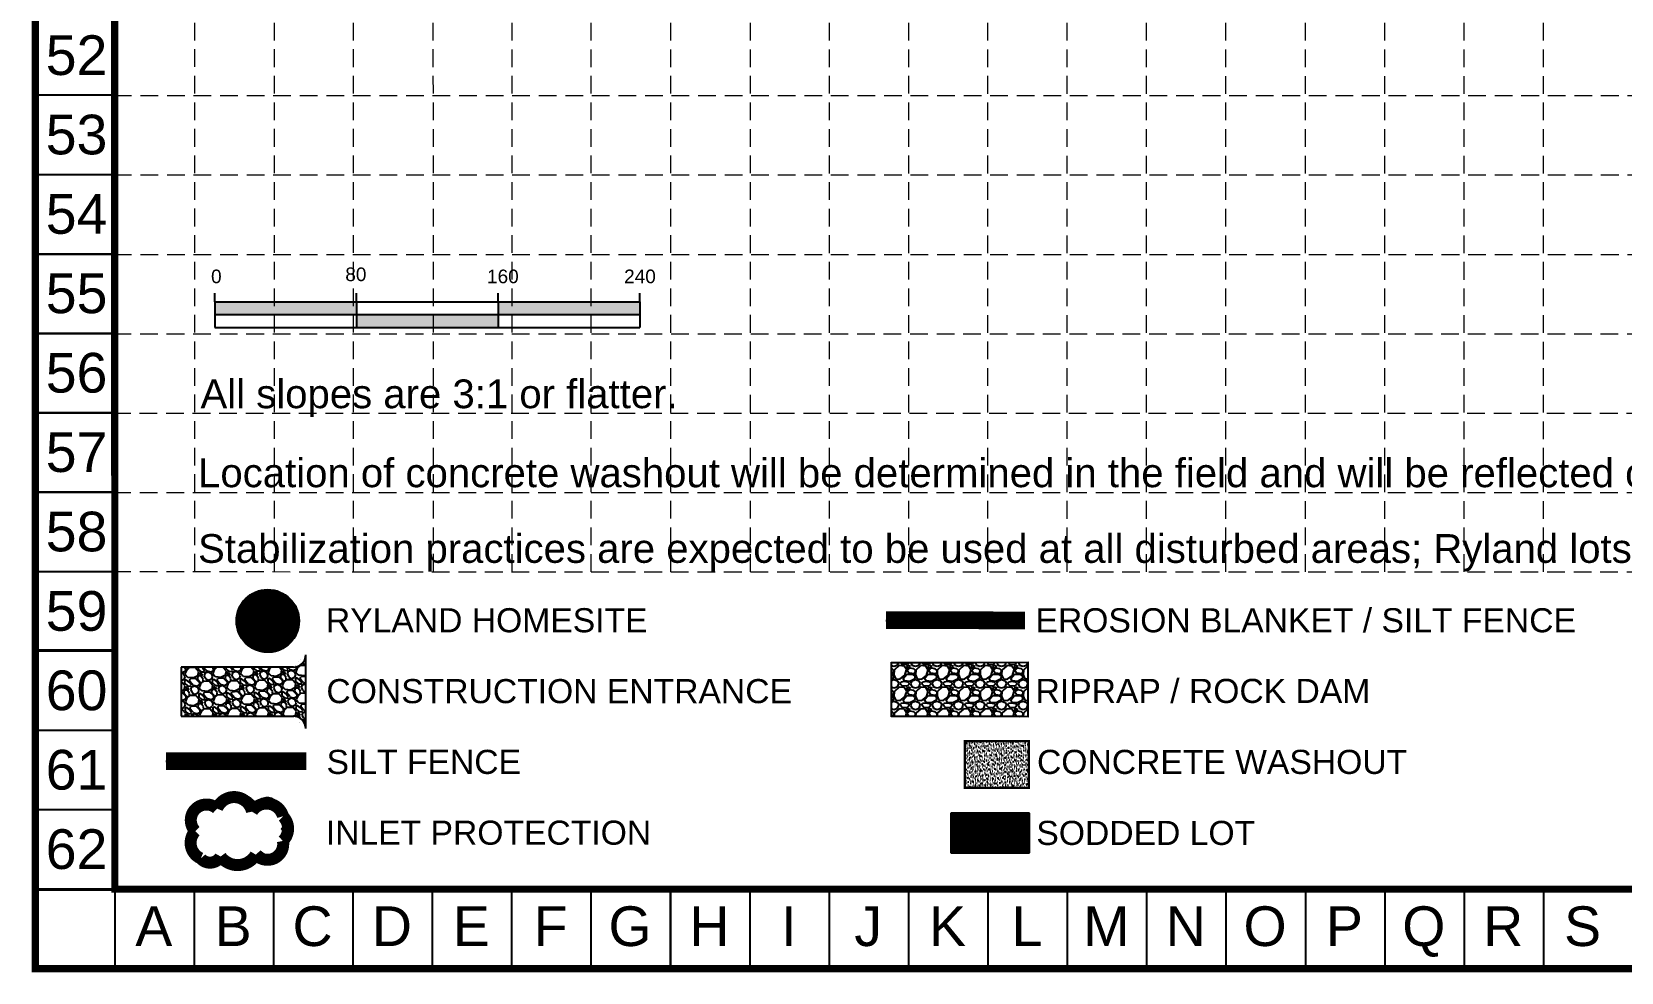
# Model space of a CAD drawing. Extents: x 2138193 to 2139991, y 332071 to 334944.
# Drawn here: x 2138193 to 2139091, y 332071 to 332602 of the extents above; entities that cross this region are included whole.
import ezdxf
from ezdxf.enums import TextEntityAlignment as Align

# ---------------------------------------------------------------- set-up
doc = ezdxf.new("R2010")
doc.units = 0
doc.header["$LTSCALE"] = 100
doc.header["$MEASUREMENT"] = 0
for name, pattern in [('ACAD_ISO02W100', [15, 12, -3]), ('DASHED', [0.75, 0.5, -0.25]), ('DASHED2', [0.375, 0.25, -0.125]), ('HIDDEN', [0.375, 0.25, -0.125])]:
    doc.linetypes.add(name, pattern=pattern)
for name, color, linetype in [('BASE', 7, 'Continuous'), ('C-ROAD-BACK-F', 7, 'DASHED2'), ('C-ROAD-BACK-N', 1, 'Continuous'), ('C-STRM-PVC-INLET-N', 7, 'Continuous'), ('CONTOURS', 35, 'Continuous'), ('EROSION CONTROL BLANKET', 84, 'Continuous'), ('GRID', 254, 'DASHED'), ('LEGEND', 7, 'Continuous')]:
    doc.layers.add(name, color=color, linetype=linetype)
doc.styles.add("L200'", font='ARIAL.TTF', dxfattribs={"height": 0.001969})
doc.styles.add('ryland', font='ARIAL.TTF', dxfattribs={"height": 25})
doc.styles.get("Standard").update_dxf_attribs({"font": 'ARIAL.TTF'})
pattern_1 = [(45, (-102633169.5047, -16012918.0205), (-4.24264068712, 4.24264068712), [])]

# ---------------------------------------------------------------- blocks, each defined once
blk = doc.blocks.new('A$C24752AEE')
at = {"layer": 'C-ROAD-BACK-F', "linetype": 'Continuous'}
h = blk.add_hatch(dxfattribs=at)
h.set_pattern_fill('ANSI31', color=81, scale=48, style=0)
h.set_pattern_definition(pattern_1)
edge = h.paths.add_edge_path()
edge.add_arc((24.3, 24.3), 24.3, 0, 360)
at = {"layer": 'C-ROAD-BACK-F', "ltscale": 10}
h = blk.add_hatch(dxfattribs=at)
h.set_pattern_fill('ANSI31', color=1, scale=48, style=0)
h.set_pattern_definition(pattern_1)
edge = h.paths.add_edge_path()
edge.add_arc((24.3, 24.3), 24.3, 0, 360)
h = blk.add_hatch(dxfattribs=at)
h.set_pattern_fill('ANSI31', color=81, scale=4.8, style=0)
h.set_pattern_definition([(45, (-102633169.50465, -16012918.0205), (-0.424264068712, 0.424264068712), [])])
edge = h.paths.add_edge_path()
edge.add_arc((24.3, 24.3), 24.3, 0, 360)
h = blk.add_hatch(dxfattribs=at)
h.set_pattern_fill('ANSI31', color=81, scale=0.48, style=0)
h.set_pattern_definition([(45, (-102633169.50465, -16012918.02052), (-0.042426406871193, 0.042426406871193), [])])
edge = h.paths.add_edge_path()
edge.add_arc((24.3, 24.3), 24.3, 0, 360)
at = {"color": 5}
blk.add_circle((24.3, 24.3), 24.3, dxfattribs=at)
at = {"layer": 'BASE', "color": 5, "style": 'ryland', "width": 1}
blk.add_text('R', height=30.7, dxfattribs=at).set_placement((24.3, 9.7), align=Align.CENTER)
blk = doc.blocks.new('washout')
at = {"layer": 'BASE'}
h = blk.add_hatch(dxfattribs=at)
h.set_pattern_fill('AR-SAND', color=30, scale=1.29438, style=0)
h.set_pattern_definition([(37.5, (1095.3101, -97.0785), (-0.0815373, 2.494042), [0, -1.9674576, 0, -2.200446, 0, -2.1033675]), (7.5, (1095.31, -97.0785), (2.290764, 3.652929), [0, -1.0613916, 0, -1.7733006, 0, -0.6795495]), (327.5, (1093.718, -97.0785), (4.030883, 0.007325), [0, -0.64719, 0, -2.329884, 0, -3.041793]), (317.5, (1093.718, -97.0785), (3.89107, 1.136046), [0, -0.323595, 0, -1.5273684, 0, -1.747413])])
h.paths.add_polyline_path([(44.3, 0), (44.3, 32.4), (0, 32.4), (0, 0)])
at = {"layer": 'BASE', "color": 30, "linetype": 'ACAD_ISO02W100', "const_width": 1.62}
blk.add_lwpolyline([(0, 0), (44.3, 0), (44.3, 32.4), (0, 32.4)], close=True, dxfattribs=at)
blk = doc.blocks.new('new block')
at = {"layer": 'LEGEND', "color": 200}
blk.add_line((2138268.54, 332189.84), (2138347.86, 332189.84), dxfattribs=at)
blk = doc.blocks.new('inlet protection')
at = {"layer": 'LEGEND', "color": 170, "ltscale": 100, "const_width": 9.48}
blk.add_lwpolyline([(38, 58.5, 0.520567), (38, 58.5, 0.765195), (16.6, 47.7, 0.417879), (16.5, 28.3, 0.6649), (41, 24.6, 0.744833), (68.6, 22.2, 0.975642), (85.8, 40, 0.520567), (81.5, 61.5, 0.520567), (65.8, 60, 0.540264), (38, 58.5)], format="xyb", close=True, dxfattribs=at)

msp = doc.modelspace()

# ---------------------------------------------------------------- hatches: boundary and pattern name
h = msp.add_hatch(color=7)
h.paths.add_polyline_path([(2138376.21, 332442.07), (2138376.21, 332449.28), (2138296.21, 332449.28), (2138296.21, 332442.07)])
h.paths.add_polyline_path([(2138376.21, 332442.07), (2138376.21, 332434.86), (2138456.21, 332434.86), (2138456.21, 332442.07)])
h.paths.add_polyline_path([(2138456.21, 332449.28), (2138456.21, 332442.07), (2138536.21, 332442.07), (2138536.21, 332449.28)])
at = {"layer": 'LEGEND'}
h = msp.add_hatch(dxfattribs=at)
h.set_pattern_fill('GRAVEL', color=4, scale=1.65996, angle=-43.93426, style=0)
h.set_pattern_definition([(184.078545, (2122809.0155, 325534.4188), (-132.858620235, -10.29806243), [1.4888295, -147.39439]), (141.0354448, (2122807.53045, 325534.31295), (103.310006026, -84.169514711), [2.554878, -252.9328675]), (88.576145, (2122805.54394, 325535.91955), (-4.76747206, -164.444810553), [1.8014775, -178.346498]), (223.339445, (2122800.51635, 325536.92173), (161.533884708, 151.708194554), [2.326578, -230.331212]), (248.899445, (2122798.8242, 325535.32496), (52.292052507, 134.023031003), [2.281394, -225.858338]), (313.3394448, (2122798.0029, 325533.19653), (-151.7081943, 161.533884978), [2.326578, -230.331212]), (353.7599448, (2122799.5997, 325531.5044), (-180.383436397, 20.123923853), [3.076781, -304.60106]), (28.321045, (2122802.65823, 325531.17), (224.706347806, 121.577309626), [2.904798, -287.57509]), (77.495345, (2122805.21533, 325532.54805), (36.062326332, 165.027016011), [2.3344576, -231.1115596]), (131.302145, (2122805.7208, 325534.8271), (79.98435793, -92.42978654), [2.665144, -130.591994]), (178.4631448, (2122803.96172, 325536.8293), (-180.092359492, 4.476361219), [3.446609, -341.2145405]), (94.879845, (2122808.3292, 325529.2406), (-9.71590261, 101.563526835), [1.17637, -116.4610945]), (127.5349448, (2122808.2291, 325530.4127), (88.244620351, -115.755675678), [2.238036, -221.566101]), (181.065745, (2122806.8656, 325532.1874), (-7.678232, -7.969322), [1.565022, -14.085229]), (159.264345, (2122807.2291, 325533.6812), (55.20306527, -22.45249695), [0.842795, -83.436415]), (247.867145, (2122806.441, 325533.9796), (15.06537245, 31.58618994), [1.191885, -58.402519]), (347.029545, (2122805.9919, 325532.8756), (39.26442144, -7.09601512), [1.935835, -62.5918275]), (117.630845, (2122807.8783, 325532.441), (8.2604251, -23.3257697), [1.3998, -33.595241]), (332.455245, (2122801.81873, 325538.433), (102.72784629, -52.874413713), [1.9609665, -194.136185]), (26.411945, (2122803.5574, 325537.52616), (-116.337783786, -56.94964979), [1.6451425, -162.868762]), (249.264345, (2122809.414, 325534.035), (22.45249692, 55.20306536), [1.685579, -82.593631]), (299.676245, (2122808.8172, 325532.4585), (-56.658579854, 100.690214928), [1.9609665, -194.136185]), (295.509745, (2122797.0582, 325533.492), (-24.49018375, 54.32977011), [1.891027, -92.660361]), (250.840845, (2122797.8726, 325531.78534), (44.614017787, 126.05363127), [1.5844654, -156.862306]), (22.867145, (2122801.8154, 325525.9888), (54.32979626, 24.49012603), [1.685579, -82.593631]), (333.419745, (2122803.36855, 325526.64384), (-134.31404702, 67.939767715), [1.855072, -183.651643]), (25.509745, (2122797.9105, 325529.7512), (-54.32977002, -24.49018379), [0.9455134, -93.6058745]), (57.375645, (2122801.3373, 325526.4495), (22.74362402, 39.55549583), [0.564276, -55.863521]), (122.029545, (2122801.6415, 325526.9248), (16.2297482, -31.0039975), [2.281394, -43.3465456]), (142.0747448, (2122800.43154, 325528.8589), (87.371418057, -68.812981399), [2.114236, -209.309086]), (259.755845, (2122805.301, 325532.1583), (7.3871259, 23.6168756), [1.596019, -38.30446]), (309.2229448, (2122805.017, 325530.58774), (120.121906509, -146.468603652), [2.786454, -275.858448]), (17.011145, (2122806.779, 325528.4291), (-85.62488951, -25.07232086), [1.1393525, -112.796234]), (46.065745, (2122807.868, 325528.762), (-0.29109, 15.647549), [0.663984, -10.4024184]), (76.322145, (2122800.5025, 325529.2515), (-21.870389503, -86.498136267), [1.537389, -152.2019894]), (4.078545, (2122800.866, 325530.7453), (132.858620235, 10.29806243), [2.977659, -145.90556]), (316.065745, (2122803.836, 325530.957), (15.647549, 0.29109), [2.877265, -8.189138]), (281.370545, (2122805.9082, 325528.96076), (-25.945475575, 132.567558952), [1.749753, -173.225432]), (210.120345, (2122806.2532, 325527.2454), (-38.68223857, -24.19905039), [1.61129, -78.953338]), (163.7117448, (2122804.85943, 325526.4368), (-228.19939467, 66.19307579), [2.623457, -259.7226476]), (131.4918448, (2122802.34127, 325527.1726), (-95.922968853, 107.786269097), [2.775443, -274.768529])])
edge = h.paths.add_edge_path()
edge.add_line((2138347.54, 332208.34), (2138347.54, 332249.84))
edge.add_ellipse((2138340.62, 332249.84), major_axis=(4.89, 4.89), ratio=1, start_angle=225.03906, end_angle=315, ccw=False)
edge.add_line((2138340.62, 332242.93), (2138277.23, 332242.92))
edge.add_line((2138277.23, 332242.92), (2138277.23, 332215.23))
edge.add_line((2138277.23, 332215.23), (2138340.61, 332215.26))
edge.add_ellipse((2138340.62, 332208.34), major_axis=(4.89, 4.89), ratio=1, start_angle=315, end_angle=405.03906, ccw=False)
at = {"layer": 'LEGEND', "linetype": 'ACAD_ISO02W100'}
h = msp.add_hatch(dxfattribs=at)
h.set_pattern_fill('GRAVEL', color=240, scale=1.824428, style=0)
h.set_pattern_definition([(228.0128, (2137812.8053, 331601.04635), (-97.30279165, -109.4656813), [1.63634, -161.99809]), (184.9697, (2137811.7106, 331599.83006), (145.95423252, 12.16274593), [2.80801, -277.99322]), (132.5104, (2137808.9132, 331599.5868), (121.62840355, -133.7914738), [1.97997, -196.01691]), (267.2737, (2137804.16966, 331596.5461), (12.1628032, 243.25703688), [2.55709, -253.15222]), (292.8337, (2137804.048, 331593.9919), (-60.8143787, 145.95417633), [2.50743, -248.23618]), (357.2737, (2137805.02106, 331591.68095), (-243.25703648, 12.16280323), [2.55709, -253.15222]), (37.6942, (2137807.57525, 331591.55932), (-158.11716072, -121.62839995), [3.38163, -334.78066]), (72.2553, (2137810.2511, 331593.627), (85.14009242, 267.58269079), [3.1926, -316.06777]), (121.4296, (2137811.2241, 331596.6677), (-97.3029133, 158.11701127), [2.56575, -254.00988]), (175.2364, (2137809.8862, 331598.857), (133.7913796, -12.1627487), [2.9292, -143.53093]), (222.3974, (2137806.9671, 331599.1003), (-145.95430914, -133.79127201), [3.7881, -375.02177]), (138.8141, (2137816.2109, 331596.4245), (-85.1399974, 72.9770773), [1.29292, -127.99995]), (171.4692, (2137815.23785, 331597.27586), (158.1170505, -24.32579954), [2.45978, -243.51867]), (225, (2137812.805, 331597.641), (-1e-15, -12.162855), [1.72008, -15.48078]), (203.1986, (2137811.9539, 331599.1003), (60.814255, 24.3257194), [0.9263, -91.70322]), (291.8014, (2137811.1025, 331598.7354), (-12.1628506, 36.4885583), [1.30998, -64.18899]), (30.9638, (2137811.589, 331597.5191), (36.488531, 24.3257335), [2.12764, -68.79337]), (161.5651, (2137813.4134, 331598.6138), (24.325709, -12.162832), [1.53849, -36.92383]), (16.3895, (2137804.048, 331598.7354), (121.6285432, 36.48846632), [2.15526, -213.37102]), (70.3462, (2137806.1157, 331599.34355), (-48.6513488, -133.7913943), [1.80814, -179.00565]), (293.1986, (2137813.4134, 331601.0463), (-24.3257194, 60.814255), [1.85258, -90.77693]), (343.6105, (2137814.1432, 331599.34355), (-121.6285432, 36.48846632), [2.15526, -213.37102]), (339.444, (2137804.048, 331591.1944), (-60.8142807, 24.3256546), [2.07839, -101.84107]), (294.7751, (2137805.9941, 331590.4647), (-60.8141632, 133.79140993), [1.74145, -172.40408]), (66.8014, (2137813.535, 331588.8835), (24.3257194, 60.814255), [1.85258, -90.77693]), (17.354, (2137814.2648, 331590.5863), (-158.11709593, -48.6513398), [2.03887, -201.84768]), (69.444, (2137807.5753, 331588.8835), (-24.3256546, -60.8142808), [1.03919, -102.88026]), (101.3099, (2137812.8053, 331588.8835), (-12.162823, 48.651416), [0.62018, -61.39843]), (165.9638, (2137812.6837, 331589.4916), (36.4885616, -12.162828), [2.50743, -47.64128]), (186.009, (2137810.2511, 331590.0998), (121.6285134, 12.16284336), [2.32371, -230.04724]), (303.6901, (2137811.589, 331596.4245), (-12.162868, 24.325698), [1.75415, -42.09963]), (353.1572, (2137812.562, 331594.9649), (206.76847024, -24.3258006), [3.06253, -303.19025]), (60.9454, (2137815.6027, 331594.6), (-48.6514069, -85.1399663), [1.25224, -123.97198]), (90, (2137816.211, 331595.695), (-12.16285, 12.16285), [0.72977, -11.43308]), (120.2564, (2137810.0078, 331590.4647), (48.6513444, -85.1399915), [1.68971, -167.28202]), (48.0128, (2137809.1564, 331591.9242), (97.30279165, 109.4656813), [3.27268, -160.36175]), (0, (2137811.346, 331594.357), (12.16285, 12.16285), [3.16234, -9.00051]), (325.3048, (2137814.5081, 331594.3568), (-121.6284466, 85.14006637), [1.92312, -190.38845]), (254.0546, (2137816.0893, 331593.2621), (-12.1628503, -48.6514082), [1.77094, -86.77596]), (207.646, (2137815.60274, 331591.5593), (-231.09413025, -121.62861046), [2.88339, -285.45573]), (175.4261, (2137813.04854, 331590.2214), (-158.11707817, 12.16278843), [3.05043, -301.99234])])
h.paths.add_polyline_path([(2138678.23, 332215.3), (2138755.63, 332215.16), (2138755.63, 332245.57), (2138678.23, 332245.45)])
at = {"layer": 'LEGEND'}
h = msp.add_hatch(dxfattribs=at)
h.set_pattern_fill('ANSI31', color=2, scale=0.788628, style=0)
h.set_pattern_definition([(45, (2138658.7208, 332082.5742), (-0.4647035, 0.4647035), [])])
h.paths.add_polyline_path([(2138712.02, 332160.49), (2138712.02, 332159.17), (2138712.02, 332138.1), (2138756.48, 332138.1), (2138756.48, 332160.49)])

# ---------------------------------------------------------------- linework, layer by layer
at = {"color": 7}
for p, q in [((2138296.21, 332449.28), (2138296.21, 332454.08)), ((2138296.21, 332449.28), (2138376.21, 332449.28)), ((2138296.21, 332449.28), (2138296.21, 332434.86)), ((2138376.21, 332449.28), (2138376.21, 332454.08)), ((2138376.21, 332449.28), (2138536.21, 332449.28)), ((2138376.21, 332449.28), (2138376.21, 332434.86)), ((2138456.21, 332449.28), (2138456.21, 332454.08)), ((2138456.21, 332449.28), (2138456.21, 332434.86)), ((2138536.21, 332449.28), (2138536.21, 332454.08)), ((2138536.21, 332449.28), (2138536.21, 332434.86)), ((2138296.21, 332442.07), (2138536.21, 332442.07)), ((2138296.21, 332434.86), (2138376.21, 332434.86)), ((2138376.21, 332434.86), (2138536.21, 332434.86))]:
    msp.add_line(p, q, dxfattribs=at)
at = {"layer": 'BASE'}
for p, q in [((2138194.82, 334942.37), (2138194.82, 332072.69)), ((2138239.66, 334897.53), (2138239.66, 332117.53)), ((2138239.23, 332565.92), (2138194.39, 332565.92)), ((2138239.66, 332565.92), (2138194.82, 332565.92)), ((2138239.68, 332565.92), (2138194.84, 332565.92)), ((2138239.23, 332521.08), (2138194.39, 332521.08)), ((2138239.66, 332521.08), (2138194.82, 332521.08)), ((2138239.68, 332521.08), (2138194.84, 332521.08)), ((2138239.23, 332476.24), (2138194.39, 332476.24)), ((2138239.66, 332476.24), (2138194.82, 332476.24)), ((2138239.68, 332476.24), (2138194.84, 332476.24)), ((2138239.66, 332431.4), (2138194.82, 332431.4)), ((2138239.23, 332386.56), (2138194.39, 332386.56)), ((2138239.66, 332386.56), (2138194.82, 332386.56)), ((2138239.68, 332386.56), (2138194.84, 332386.56)), ((2138239.23, 332341.72), (2138194.39, 332341.72)), ((2138239.66, 332341.72), (2138194.82, 332341.72)), ((2138239.68, 332341.72), (2138194.84, 332341.72)), ((2138239.23, 332296.88), (2138194.39, 332296.88)), ((2138239.66, 332296.88), (2138194.82, 332296.88)), ((2138239.68, 332296.88), (2138194.84, 332296.88)), ((2138239.23, 332252.04), (2138194.39, 332252.04)), ((2138239.66, 332252.04), (2138194.82, 332252.04)), ((2138239.68, 332252.04), (2138194.84, 332252.04)), ((2138239.23, 332207.21), (2138194.39, 332207.21)), ((2138239.66, 332207.21), (2138194.82, 332207.21)), ((2138239.68, 332207.21), (2138194.84, 332207.21)), ((2138239.23, 332162.37), (2138194.39, 332162.37)), ((2138239.66, 332162.37), (2138194.82, 332162.37)), ((2138239.68, 332162.37), (2138194.84, 332162.37)), ((2138239.23, 332117.53), (2138194.39, 332117.53)), ((2138239.66, 332117.53), (2138194.82, 332117.53)), ((2138239.68, 332117.53), (2138194.84, 332117.53)), ((2138239.66, 332117.53), (2138239.66, 332072.69)), ((2138239.66, 332117.53), (2139943.53, 332117.53)), ((2138284.5, 332117.53), (2138284.5, 332072.69)), ((2138329.34, 332117.53), (2138329.34, 332072.69)), ((2138374.18, 332117.53), (2138374.18, 332072.69)), ((2138419.01, 332117.53), (2138419.01, 332072.69)), ((2138463.85, 332117.53), (2138463.85, 332072.69)), ((2138508.69, 332117.53), (2138508.69, 332072.69)), ((2138553.53, 332117.53), (2138553.53, 332072.69)), ((2138598.37, 332117.53), (2138598.37, 332072.69)), ((2138643.21, 332117.53), (2138643.21, 332072.69)), ((2138688.05, 332117.53), (2138643.21, 332117.53)), ((2138688.05, 332117.53), (2138688.05, 332072.69)), ((2138732.89, 332117.53), (2138732.89, 332072.69)), ((2138777.72, 332117.53), (2138777.72, 332072.69)), ((2138822.56, 332117.53), (2138822.56, 332072.69)), ((2138867.4, 332117.53), (2138867.4, 332072.69)), ((2138912.24, 332117.53), (2138912.24, 332072.69)), ((2138957.08, 332117.53), (2138957.08, 332072.69)), ((2139001.92, 332117.53), (2139001.92, 332072.69)), ((2139046.76, 332117.53), (2139046.76, 332072.69)), ((2138194.82, 332072.69), (2139988.37, 332072.69))]:
    msp.add_line(p, q, dxfattribs=at)
at = {"layer": 'BASE', "color": 7, "ltscale": 10, "const_width": 1}
for points in [[(2138238.76, 332565.97), (2138195.38, 332565.97)], [(2138239.21, 332565.97), (2138195.83, 332565.97)], [(2138238.76, 332521), (2138195.38, 332521)], [(2138239.21, 332521), (2138195.83, 332521)], [(2138238.76, 332476.11), (2138195.38, 332476.11)], [(2138239.21, 332476.11), (2138195.83, 332476.11)], [(2138238.76, 332431.3), (2138195.38, 332431.3)], [(2138239.21, 332431.3), (2138195.83, 332431.3)], [(2138238.76, 332386.48), (2138195.38, 332386.48)], [(2138239.21, 332386.48), (2138195.83, 332386.48)], [(2138238.76, 332341.66), (2138195.38, 332341.66)], [(2138239.21, 332341.66), (2138195.83, 332341.66)], [(2138238.76, 332296.84), (2138195.38, 332296.84)], [(2138239.21, 332296.84), (2138195.83, 332296.84)], [(2138238.76, 332252.69), (2138195.38, 332252.69)], [(2138239.21, 332252.69), (2138195.83, 332252.69)], [(2138238.76, 332207.26), (2138195.38, 332207.26)], [(2138239.21, 332207.26), (2138195.83, 332207.26)], [(2138238.76, 332162.55), (2138195.38, 332162.55)], [(2138239.21, 332162.55), (2138195.83, 332162.55)], [(2138238.76, 332117.12), (2138195.38, 332117.12)], [(2138239.21, 332117.12), (2138195.83, 332117.12)], [(2138239.69, 332073.24), (2138239.69, 332116.62)], [(2138284.54, 332073.24), (2138284.54, 332116.62)], [(2138329.34, 332073.24), (2138329.34, 332116.62)], [(2138374.23, 332073.24), (2138374.23, 332116.62)], [(2138419.05, 332073.24), (2138419.05, 332116.62)], [(2138463.84, 332073.24), (2138463.84, 332116.62)], [(2138508.78, 332073.24), (2138508.78, 332116.62)], [(2138553.51, 332073.24), (2138553.51, 332116.62)], [(2138598.4, 332073.24), (2138598.4, 332116.62)], [(2138643.25, 332073.24), (2138643.25, 332116.62)], [(2138688.06, 332073.24), (2138688.06, 332116.62)], [(2138732.91, 332073.24), (2138732.91, 332116.62)], [(2138777.78, 332073.24), (2138777.78, 332116.62)], [(2138822.59, 332073.24), (2138822.59, 332116.62)], [(2138867.43, 332073.24), (2138867.43, 332116.62)], [(2138912.33, 332073.24), (2138912.33, 332116.62)], [(2138957.12, 332073.24), (2138957.12, 332116.62)], [(2139001.97, 332073.24), (2139001.97, 332116.62)], [(2139046.8, 332073.24), (2139046.8, 332116.62)]]:
    msp.add_lwpolyline(points, dxfattribs=at)
at = {"layer": 'C-ROAD-BACK-N', "ltscale": 10, "const_width": 1}
msp.add_lwpolyline([(2138755.63, 332215.15), (2138678.29, 332215.31), (2138678.24, 332245.45), (2138755.64, 332245.57), (2138755.64, 332214.66)], dxfattribs=at)
at = {"layer": 'C-ROAD-BACK-N', "color": 200, "ltscale": 10, "const_width": 10}
msp.add_lwpolyline([(2138347.95, 332189.83), (2138268.66, 332189.82)], dxfattribs=at)
at = {"layer": 'C-STRM-PVC-INLET-N', "ltscale": 10, "const_width": 4}
msp.add_lwpolyline([(2139988.33, 334942.35), (2139988.37, 332072.69), (2138194.82, 332072.69), (2138194.82, 334942.37), (2139989.32, 334942.33)], dxfattribs=at)
msp.add_lwpolyline([(2138239.62, 334897.62), (2139943.53, 334897.53), (2139943.53, 332117.52), (2138239.66, 332117.53)], close=True, dxfattribs=at)
at = {"layer": 'C-STRM-PVC-INLET-N', "color": 84, "ltscale": 10, "const_width": 10}
msp.add_lwpolyline([(2138753.82, 332269.34), (2138675.38, 332269.56)], dxfattribs=at)
at = {"layer": 'GRID', "color": 252, "linetype": 'HIDDEN', "lineweight": 0, "ltscale": 0.4}
for p, q in [((2138822.56, 332296.81), (2138822.56, 334897.53)), ((2138867.4, 332296.8), (2138867.4, 334897.53)), ((2138912.24, 332296.79), (2138912.24, 334897.53)), ((2138957.08, 332296.78), (2138957.08, 334897.53)), ((2139001.92, 332296.78), (2139001.92, 334897.53)), ((2139046.76, 332296.77), (2139046.76, 334897.53)), ((2138284.91, 332296.89), (2138284.66, 334895.85)), ((2138329.94, 332296.88), (2138329.38, 334895.83)), ((2138374.64, 332296.88), (2138374.23, 334895.71)), ((2138419.72, 332296.87), (2138419.01, 334895.64)), ((2138464.15, 332296.86), (2138463.96, 334895.99)), ((2138508.71, 332296.85), (2138508.85, 334895.9)), ((2138553.89, 332296.85), (2138553.65, 334895.74)), ((2138598.89, 332296.84), (2138598.43, 334895.78)), ((2138643.37, 332296.83), (2138643.38, 334895.75)), ((2138688.33, 332296.83), (2138688.28, 334895.74)), ((2138732.89, 332296.82), (2138732.98, 334895.73)), ((2138777.74, 332296.81), (2138778.02, 334895.67)), ((2138239.23, 332565.77), (2139943.11, 332565.77)), ((2138239.23, 332520.93), (2139943.11, 332520.93)), ((2138239.23, 332476.09), (2139943.11, 332476.09)), ((2138239, 332431.28), (2139941.68, 332431.19)), ((2138238.68, 332386.32), (2139941.68, 332386.62)), ((2138238.83, 332341.58), (2139941.85, 332341.46)), ((2138238.83, 332296.9), (2139941.79, 332296.63))]:
    msp.add_line(p, q, dxfattribs=at)
at = {"layer": 'LEGEND', "color": 84}
msp.add_line((2138675.22, 332269.34), (2138753.79, 332269.34), dxfattribs=at)
at = {"layer": 'LEGEND', "color": 4}
for p, q in [((2138347.54, 332208.34), (2138347.54, 332249.84)), ((2138340.62, 332242.93), (2138277.23, 332242.92)), ((2138277.23, 332242.92), (2138277.23, 332215.23)), ((2138277.23, 332215.23), (2138340.61, 332215.26))]:
    msp.add_line(p, q, dxfattribs=at)
at = {"layer": 'LEGEND', "color": 240, "linetype": 'ACAD_ISO02W100'}
for p, q in [((2138755.63, 332245.57), (2138678.23, 332245.45)), ((2138678.23, 332245.45), (2138678.23, 332215.3)), ((2138755.63, 332215.16), (2138755.63, 332245.57)), ((2138678.23, 332215.3), (2138755.63, 332215.16))]:
    msp.add_line(p, q, dxfattribs=at)
at = {"layer": 'LEGEND', "color": 170, "ltscale": 100}
msp.add_line((2138300.02, 332164.71), (2138300.02, 332164.71), dxfattribs=at)
msp.add_line((2138300.02, 332164.71), (2138300.02, 332164.71), dxfattribs=at)
at = {"layer": 'LEGEND', "color": 2}
for p, q in [((2138756.48, 332160.49), (2138712.02, 332160.49)), ((2138712.02, 332160.49), (2138712.02, 332159.17)), ((2138712.02, 332159.17), (2138712.02, 332138.1)), ((2138756.48, 332138.1), (2138756.48, 332160.49)), ((2138712.02, 332138.1), (2138756.48, 332138.1))]:
    msp.add_line(p, q, dxfattribs=at)
at = {"layer": 'LEGEND', "color": 4}
for centre, start_param, end_param in [((2138340.62, 332249.84), 3.927672, 5.497787), ((2138340.62, 332208.34), 5.497787, 7.069265)]:
    msp.add_ellipse(centre, major_axis=(4.89, 4.89), ratio=1, start_param=start_param, end_param=end_param, dxfattribs=at)
at = {"layer": 'LEGEND', "color": 170, "ltscale": 100}
for centre, major_axis, start_param, end_param in [((2138293.45, 332158.82), (-0.21, 8.82), -0.863268, 1.749354), ((2138310.23, 332158.79), (-0.16, 11.8), -0.950443, 1.030908), ((2138325.67, 332162.38), (0.04, 6.84), -0.863493, 1.056369), ((2138327.09, 332158.12), (-0.03, 9.47), 3.946416, 5.866279), ((2138291.56, 332150.11), (0.04, 9.69), 0.776466, 2.35976), ((2138327.67, 332145.43), (0.2, 8.78), 2.419622, 5.5119)]:
    msp.add_ellipse(centre, major_axis=major_axis, ratio=1, start_param=start_param, end_param=end_param, dxfattribs=at)

# ---------------------------------------------------------------- block references
at = {"layer": 'C-ROAD-BACK-N'}
msp.add_blockref('new block', (0, 0), dxfattribs=at)
at = {"layer": 'CONTOURS', "color": 1, "ltscale": 10, "xscale": 0.7289999999920838, "yscale": 0.7289999999993597, "zscale": 0.7290000000000001}
msp.add_blockref('A$C24752AEE', (2138308.4, 332251.35), dxfattribs=at)
at = {"layer": 'EROSION CONTROL BLANKET', "ltscale": 10, "xscale": 0.7150000000256114, "yscale": 0.7149999999965075, "zscale": 0.7150000000000001, "rotation": 180}
msp.add_blockref('inlet protection', (2138346.53, 332178.93), dxfattribs=at)
at = {"layer": 'LEGEND', "xscale": 0.8133029413623282, "yscale": 0.8133029427257098, "zscale": 0.8133029425742315}
msp.add_blockref('washout', (2138719.93, 332174.86), dxfattribs=at)

# ---------------------------------------------------------------- texts
at = {"color": 7}
for s, p in [('0', (2138294.08, 332459.8)), ('80', (2138369.91, 332460.97)), ('160', (2138449.98, 332459.8)), ('240', (2138527.42, 332459.8))]:
    msp.add_text(s, height=7.68, dxfattribs=at).set_placement(p)
at = {"layer": 'BASE', "width": 1}
for s, height, p in [('52', 22.419, (2138218.11, 332588.58)), ('53', 22.419, (2138218.11, 332543.74)), ('54', 22.419, (2138218.11, 332498.91)), ('55', 22.419, (2138218.11, 332454.07)), ('56', 22.419, (2138218.11, 332409.23)), ('57', 22.419, (2138218.11, 332364.39)), ('58', 22.419, (2138218.11, 332319.55)), ('59', 22.419, (2138218.11, 332274.71)), ('60', 22.419, (2138218.11, 332229.87)), ('61', 22.419, (2138218.11, 332185.03)), ('62', 22.419, (2138218.11, 332140.2)), ('A', 22.42, (2138261.74, 332096.67)), ('B', 22.42, (2138306.58, 332096.67)), ('C', 22.42, (2138351.42, 332096.67)), ('D', 22.42, (2138396.26, 332096.67)), ('E', 22.42, (2138441.1, 332096.67)), ('F', 22.42, (2138485.93, 332096.67)), ('G', 22.42, (2138530.77, 332096.67)), ('H', 22.42, (2138575.61, 332096.67)), ('I', 22.42, (2138620.45, 332096.67)), ('J', 22.42, (2138665.29, 332096.67)), ('K', 22.42, (2138710.13, 332096.67)), ('L', 22.42, (2138754.97, 332096.67)), ('M', 22.42, (2138799.81, 332096.67)), ('N', 22.42, (2138844.65, 332096.67)), ('O', 22.42, (2138889.48, 332096.67)), ('P', 22.42, (2138934.32, 332096.67)), ('Q', 22.42, (2138979.16, 332096.67)), ('R', 22.42, (2139024, 332096.67)), ('S', 22.42, (2139068.84, 332096.67))]:
    msp.add_text(s, height=height, dxfattribs=at).set_placement(p, align=Align.MIDDLE_CENTER)
at = {"layer": 'BASE', "color": 7, "style": "L200'", "width": 1}
for s, height, p in [('All slopes are 3:1 or flatter.', 16.2218, (2138288.12, 332389.2)), ('Location of concrete washout will be determined in the field and will be reflected on this Site Map.', 16.2218, (2138286.76, 332344.58)), ('Stabilization practices are expected to be used at all disturbed areas; Ryland lots are the disturbed area.', 16.22177, (2138286.73, 332301.86))]:
    msp.add_text(s, height=height, dxfattribs=at).set_placement(p)
at = {"layer": 'LEGEND', "style": "L200'", "width": 1}
for s, height, p in [('RYLAND HOMESITE', 13.6105, (2138358.96, 332262.66)), ('EROSION BLANKET / SILT FENCE', 13.6105, (2138759.8, 332262.64)), ('CONSTRUCTION ENTRANCE', 13.6105, (2138359.24, 332222.62)), ('RIPRAP / ROCK DAM', 13.6105, (2138759.85, 332222.74)), ('SILT FENCE', 13.611, (2138359.32, 332182.66)), ('CONCRETE WASHOUT', 13.6105, (2138760.65, 332182.65)), ('INLET PROTECTION', 13.6105, (2138358.9, 332142.69)), ('SODDED LOT', 13.611, (2138760.29, 332142.55))]:
    msp.add_text(s, height=height, dxfattribs=at).set_placement(p)

doc.saveas('drawing.dxf')
